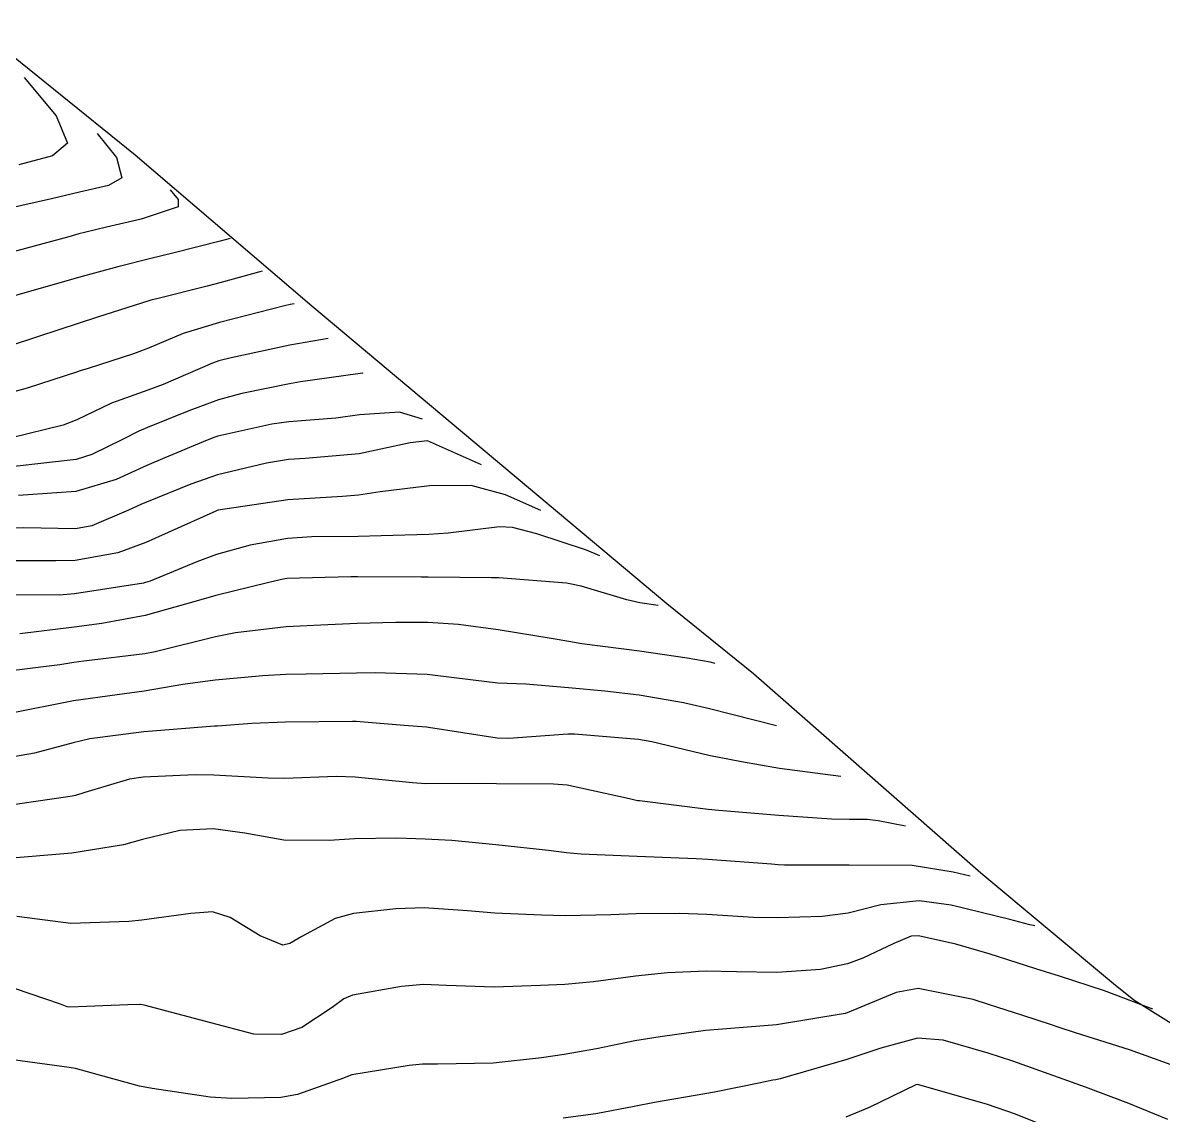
# Model space of a CAD drawing. Header units: metres. Extents: x 292545 to 299085, y 7450245 to 7463078.
# Drawn here: x 298084.03 to 298116.31, y 7452227.49 to 7452258.4 of the extents above; entities that cross this region are included whole.
import ezdxf

# ---------------------------------------------------------------- set-up
doc = ezdxf.new("R2010")
doc.units = ezdxf.units.M
for name, color, linetype in [('Area', 45, 'Continuous'), ('Curvas de Nivel 1m', 11, 'Continuous'), ('Curvas de Nivel 5m', 15, 'Continuous')]:
    doc.layers.add(name, color=color, linetype=linetype)

msp = doc.modelspace()

# ---------------------------------------------------------------- linework, layer by layer
at = {"layer": 'Area'}
msp.add_polyline3d([(298082.581, 7452258.395, 726.87), (298087.21, 7452254.658, 726.016), (298092.213, 7452250.385, 721.636), (298102.263, 7452241.96, 743.456), (298104.711, 7452239.985, 714.216), (298111.143, 7452234.339, 711.506), (298114.904, 7452231.21, 716.426), (298115.48, 7452230.747, 712.065), (298119.476, 7452228.246, 702.875)], dxfattribs=at)
at = {"layer": 'Curvas de Nivel 1m', "flags": 128}
for points, elevation in [([(298086.133, 7452255.26), (298086.689, 7452254.587), (298086.835, 7452254.013), (298086.458, 7452253.794), (298085.638, 7452253.602), (298084.848, 7452253.419), (298083.63, 7452253.138)], 724), ([(298088.203, 7452253.67), (298088.426, 7452253.399), (298088.434, 7452253.191), (298087.386, 7452252.843), (298086.4, 7452252.612), (298085.777, 7452252.462), (298085.621, 7452252.424), (298085.338, 7452252.343), (298083.615, 7452251.874)], 723), ([(298089.903, 7452252.29), (298089.619, 7452252.216), (298088.321, 7452251.888), (298087.614, 7452251.715), (298086.726, 7452251.495), (298085.609, 7452251.191), (298083.728, 7452250.648)], 722), ([(298090.803, 7452251.37), (298089.607, 7452251.034), (298089.249, 7452250.941), (298087.862, 7452250.597), (298087.659, 7452250.543), (298087.602, 7452250.526), (298086.146, 7452250.066), (298085.596, 7452249.889), (298084.476, 7452249.521), (298083.589, 7452249.231)], 721), ([(298092.673, 7452249.46), (298091.59, 7452249.278), (298089.926, 7452248.915), (298089.585, 7452248.83), (298089.397, 7452248.769), (298088.988, 7452248.586), (298088.01, 7452248.162), (298087.574, 7452248.005), (298086.541, 7452247.637), (298085.561, 7452247.164), (298085.177, 7452247.007), (298083.713, 7452246.648)], 719), ([(298093.663, 7452248.47), (298093.635, 7452248.477), (298093.582, 7452248.472), (298091.891, 7452248.234), (298091.577, 7452248.184), (298090.233, 7452247.91), (298089.57, 7452247.726), (298088.736, 7452247.418), (298087.558, 7452246.943), (298087.316, 7452246.842), (298086.859, 7452246.607), (298085.988, 7452246.176), (298085.547, 7452246.04), (298084.878, 7452245.962), (298083.545, 7452245.809)], 718), ([(298095.343, 7452247.18), (298094.697, 7452247.382), (298093.565, 7452247.307), (298092.893, 7452247.207), (298091.561, 7452247.104), (298091.083, 7452247.034), (298089.555, 7452246.699), (298089.465, 7452246.67), (298089.254, 7452246.583), (298088.055, 7452246.087), (298087.546, 7452245.871), (298086.676, 7452245.475), (298085.538, 7452245.133), (298083.911, 7452245.019)], 717), ([(298097.013, 7452245.89), (298095.49, 7452246.565), (298094.991, 7452246.508), (298093.55, 7452246.203), (298092.024, 7452246.069), (298091.548, 7452246.036), (298090.926, 7452245.939), (298089.543, 7452245.605), (298088.786, 7452245.342), (298087.535, 7452244.833), (298087.372, 7452244.765), (298087.028, 7452244.605), (298085.984, 7452244.158), (298085.525, 7452244.079), (298084.064, 7452244.103), (298083.524, 7452244.089)], 716), ([(298100.363, 7452243.31), (298099.982, 7452243.471), (298098.58, 7452243.94), (298097.89, 7452244.114), (298097.528, 7452244.129), (298096.074, 7452243.952), (298095.524, 7452243.915), (298094.172, 7452243.875), (298093.523, 7452243.864), (298092.212, 7452243.854), (298091.522, 7452243.805), (298090.467, 7452243.617), (298089.515, 7452243.354), (298088.954, 7452243.143), (298087.634, 7452242.599), (298087.502, 7452242.554), (298087.444, 7452242.542), (298085.499, 7452242.236), (298085.07, 7452242.198), (298083.498, 7452242.206)], 714), ([(298102.013, 7452241.91), (298101.498, 7452241.987), (298101.129, 7452242.065), (298099.836, 7452242.455), (298099.424, 7452242.541), (298097.506, 7452242.691), (298097.295, 7452242.695), (298095.506, 7452242.712), (298095.305, 7452242.713), (298093.506, 7452242.722), (298093.318, 7452242.72), (298091.505, 7452242.671), (298091.4, 7452242.656), (298090.996, 7452242.558), (298089.499, 7452242.192), (298088.942, 7452242.03), (298087.493, 7452241.62), (298086.274, 7452241.396), (298085.49, 7452241.291), (298083.952, 7452241.107)], 713), ([(298103.623, 7452240.27), (298103.482, 7452240.301), (298102.837, 7452240.416), (298101.485, 7452240.615), (298099.858, 7452240.826), (298099.487, 7452240.885), (298098.982, 7452240.971), (298097.49, 7452241.217), (298096.368, 7452241.373), (298095.492, 7452241.422), (298094.588, 7452241.423), (298093.492, 7452241.395), (298092.665, 7452241.364), (298091.49, 7452241.301), (298090.051, 7452241.134), (298089.487, 7452241.023), (298087.776, 7452240.597), (298087.482, 7452240.542), (298085.761, 7452240.336), (298085.48, 7452240.294), (298085.078, 7452240.225), (298083.477, 7452240.028)], 712), ([(298105.363, 7452238.5), (298103.469, 7452238.987), (298102.735, 7452239.153), (298101.472, 7452239.374), (298100.509, 7452239.48), (298099.474, 7452239.575), (298098.266, 7452239.681), (298097.475, 7452239.714), (298096.782, 7452239.797), (298095.477, 7452239.959), (298094.004, 7452239.999), (298093.478, 7452239.992), (298092.052, 7452239.969), (298091.477, 7452239.952), (298090.83, 7452239.913), (298089.475, 7452239.792), (298088.558, 7452239.674), (298087.472, 7452239.483), (298086.702, 7452239.376), (298085.469, 7452239.206), (298083.668, 7452238.85)], 711), ([(298109.013, 7452235.66), (298108.237, 7452235.81), (298107.93, 7452235.853), (298107.428, 7452235.853), (298106.919, 7452235.859), (298105.429, 7452235.965), (298103.731, 7452236.105), (298103.43, 7452236.136), (298101.485, 7452236.377), (298101.432, 7452236.382), (298101.389, 7452236.387), (298101.207, 7452236.433), (298099.438, 7452236.822), (298099.054, 7452236.849), (298097.439, 7452236.859), (298097.057, 7452236.868), (298095.438, 7452236.866), (298095.064, 7452236.888), (298093.441, 7452237.054), (298092.905, 7452237.071), (298091.44, 7452237.016), (298090.978, 7452237.019), (298089.441, 7452237.11), (298088.911, 7452237.115), (298087.44, 7452237.05), (298087.053, 7452236.99), (298085.789, 7452236.616), (298085.522, 7452236.529), (298085.432, 7452236.508), (298085.305, 7452236.496), (298083.429, 7452236.217)], 709), ([(298110.843, 7452234.25), (298110.36, 7452234.358), (298109.204, 7452234.553), (298107.415, 7452234.56), (298105.587, 7452234.56), (298105.415, 7452234.572), (298105.221, 7452234.585), (298103.416, 7452234.716), (298103.089, 7452234.74), (298101.417, 7452234.809), (298099.834, 7452234.871), (298099.417, 7452234.911), (298098.911, 7452234.972), (298097.419, 7452235.138), (298096.179, 7452235.257), (298095.421, 7452235.297), (298094.614, 7452235.325), (298093.421, 7452235.306), (298092.703, 7452235.255), (298091.42, 7452235.266), (298090.321, 7452235.466), (298089.423, 7452235.589), (298088.474, 7452235.538), (298087.42, 7452235.285), (298086.883, 7452235.14), (298085.416, 7452234.904), (298083.502, 7452234.737)], 708), ([(298112.673, 7452232.84), (298112.533, 7452232.871), (298111.969, 7452233.02), (298110.305, 7452233.425), (298109.401, 7452233.551), (298108.315, 7452233.435), (298107.396, 7452233.205), (298106.659, 7452233.106), (298105.393, 7452233.066), (298104.709, 7452233.081), (298103.394, 7452233.168), (298102.615, 7452233.197), (298101.394, 7452233.18), (298100.676, 7452233.158), (298099.393, 7452233.128), (298098.715, 7452233.145), (298097.394, 7452233.206), (298096.618, 7452233.268), (298095.396, 7452233.354), (298094.589, 7452233.325), (298093.393, 7452233.191), (298092.876, 7452233.049), (298091.925, 7452232.545), (298091.594, 7452232.344), (298091.389, 7452232.295), (298090.747, 7452232.56), (298089.901, 7452233.075), (298089.4, 7452233.24), (298088.792, 7452233.193), (298087.397, 7452233.008), (298087.035, 7452232.966), (298085.396, 7452232.906), (298083.862, 7452233.108)], 707), ([(298116.013, 7452230.49), (298114.644, 7452231.003), (298113.374, 7452231.417), (298112.704, 7452231.628), (298111.38, 7452232.052), (298110.442, 7452232.329), (298109.386, 7452232.565), (298109.175, 7452232.553), (298108.688, 7452232.347), (298107.81, 7452231.924), (298107.377, 7452231.766), (298106.613, 7452231.609), (298105.374, 7452231.523), (298104.231, 7452231.545), (298103.374, 7452231.557), (298102.279, 7452231.516), (298101.373, 7452231.421), (298100.18, 7452231.257), (298099.37, 7452231.186), (298098.684, 7452231.153), (298097.369, 7452231.11), (298096.026, 7452231.157), (298095.37, 7452231.179), (298094.755, 7452231.13), (298093.366, 7452230.885), (298093.12, 7452230.779), (298092.79, 7452230.536), (298091.932, 7452229.97), (298091.355, 7452229.764), (298090.575, 7452229.782), (298089.358, 7452230.098), (298087.463, 7452230.599), (298087.363, 7452230.62), (298087.343, 7452230.62), (298087.008, 7452230.604), (298085.362, 7452230.538), (298085.29, 7452230.549), (298085.099, 7452230.624), (298083.371, 7452231.216)], 706), ([(298116.442, 7452227.365), (298115.336, 7452227.819), (298114.104, 7452228.282), (298113.346, 7452228.549), (298112.052, 7452229.011), (298111.352, 7452229.241), (298110.076, 7452229.613), (298109.356, 7452229.661), (298108.317, 7452229.386), (298107.35, 7452229.065), (298105.467, 7452228.511), (298105.344, 7452228.483), (298105.262, 7452228.472), (298104.862, 7452228.395), (298103.606, 7452228.14), (298103.338, 7452228.088), (298101.915, 7452227.843), (298101.332, 7452227.729), (298100.253, 7452227.527), (298099.327, 7452227.397)], 704), ([(298113.324, 7452227.032), (298112.123, 7452227.516), (298111.335, 7452227.786), (298109.392, 7452228.34), (298109.343, 7452228.352), (298109.307, 7452228.34), (298107.988, 7452227.699), (298107.329, 7452227.43)], 703)]:
    msp.add_lwpolyline(points, dxfattribs=dict(at, elevation=elevation))
at = {"layer": 'Curvas de Nivel 5m', "flags": 128}
for points, elevation in [([(298084.073, 7452256.85), (298084.976, 7452255.759), (298085.294, 7452254.988), (298084.874, 7452254.632), (298083.917, 7452254.378)], 725), ([(298091.713, 7452250.44), (298091.602, 7452250.424), (298091.436, 7452250.387), (298089.596, 7452249.92), (298088.576, 7452249.607), (298087.589, 7452249.193), (298087.166, 7452249.025), (298085.887, 7452248.617), (298085.656, 7452248.545), (298085.581, 7452248.517), (298084.157, 7452248.058), (298083.572, 7452247.895)], 720), ([(298098.693, 7452244.6), (298097.694, 7452245.036), (298096.724, 7452245.305), (298095.541, 7452245.293), (298094.142, 7452245.124), (298093.538, 7452245.03), (298093.084, 7452244.988), (298091.536, 7452244.895), (298089.559, 7452244.606), (298089.533, 7452244.598), (298089.492, 7452244.58), (298088.147, 7452243.97), (298087.519, 7452243.689), (298086.722, 7452243.401), (298085.511, 7452243.184), (298084.971, 7452243.168), (298083.511, 7452243.17)], 715), ([(298107.183, 7452237.07), (298106.678, 7452237.138), (298105.446, 7452237.294), (298104.368, 7452237.481), (298103.452, 7452237.667), (298101.832, 7452238.052), (298101.458, 7452238.12), (298099.648, 7452238.269), (298099.46, 7452238.27), (298097.791, 7452238.144), (298097.458, 7452238.154), (298095.515, 7452238.457), (298095.462, 7452238.463), (298094.83, 7452238.516), (298093.464, 7452238.621), (298093.368, 7452238.627), (298091.464, 7452238.609), (298090.51, 7452238.564), (298089.543, 7452238.497), (298089.462, 7452238.491), (298087.702, 7452238.355), (298087.459, 7452238.335), (298085.932, 7452238.139), (298085.454, 7452238.024), (298084.361, 7452237.725), (298083.447, 7452237.572)], 710), ([(298116.772, 7452228.825), (298115.354, 7452229.335), (298113.823, 7452229.82), (298113.36, 7452229.967), (298113.115, 7452230.048), (298112.33, 7452230.306), (298111.595, 7452230.546), (298111.366, 7452230.621), (298110.933, 7452230.758), (298109.37, 7452231.075), (298108.754, 7452230.961), (298107.363, 7452230.379), (298107.308, 7452230.361), (298105.359, 7452230.043), (298103.839, 7452229.924), (298103.358, 7452229.879), (298102.072, 7452229.706), (298101.354, 7452229.587), (298100.272, 7452229.366), (298099.35, 7452229.203), (298098.709, 7452229.107), (298097.348, 7452228.955), (298095.769, 7452228.926), (298095.347, 7452228.925), (298094.971, 7452228.889), (298093.344, 7452228.628), (298093.273, 7452228.601), (298093.106, 7452228.532), (298091.807, 7452228.074), (298091.334, 7452227.989), (298089.944, 7452227.96), (298089.334, 7452228), (298087.694, 7452228.24), (298087.339, 7452228.306), (298086.2, 7452228.617), (298085.522, 7452228.805), (298085.345, 7452228.833), (298083.754, 7452229.051)], 705)]:
    msp.add_lwpolyline(points, dxfattribs=dict(at, elevation=elevation))

doc.saveas('drawing.dxf')
